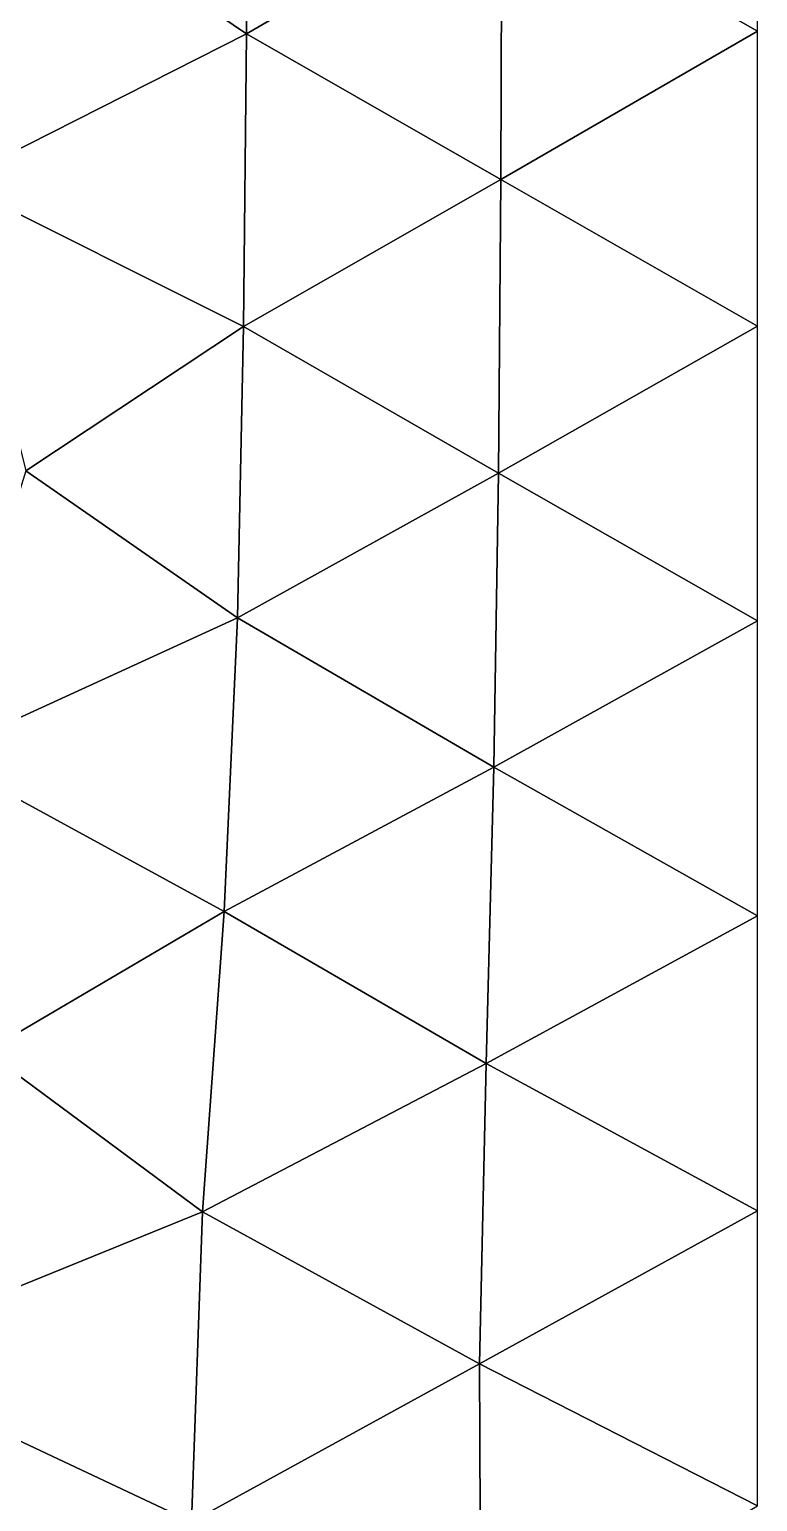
# Model space of a CAD drawing. Header units: metres. Extents: x 0 to 72, y -280 to 0.
# Drawn here: x 47.4 to 72.5, y -249.3 to -198.6 of the extents above; entities that cross this region are included whole.
import ezdxf

# ---------------------------------------------------------------- set-up
doc = ezdxf.new("R2010")
doc.units = ezdxf.units.M

msp = doc.modelspace()

# ---------------------------------------------------------------- linework, layer by layer
at = {"layer": 'layer', "color": 0}
for points in [[(54.8538, -198.718), (54.8988, -188.597), (47.4932, -193.739)], [(54.8538, -198.718), (63.6769, -193.593), (54.8988, -188.597)], [(72.5, -198.62), (72.5, -188.447), (63.6769, -193.593)], [(44.7684, -203.818), (47.4932, -193.739), (38.2832, -193.861)], [(44.7684, -203.818), (54.8538, -198.718), (47.4932, -193.739)], [(63.6408, -203.735), (63.6769, -193.593), (54.8538, -198.718)], [(63.6408, -203.735), (72.5, -198.62), (63.6769, -193.593)], [(54.7578, -208.807), (54.8538, -198.718), (44.7684, -203.818)], [(54.7578, -208.807), (63.6408, -203.735), (54.8538, -198.718)], [(72.5, -208.792), (72.5, -198.62), (63.6408, -203.735)], [(47.2374, -213.792), (54.7578, -208.807), (44.7684, -203.818)], [(63.5604, -213.865), (63.6408, -203.735), (54.7578, -208.807)], [(63.5604, -213.865), (72.5, -208.792), (63.6408, -203.735)], [(54.543, -218.856), (54.7578, -208.807), (47.2374, -213.792)], [(54.543, -218.856), (63.5604, -213.865), (54.7578, -208.807)], [(72.5, -218.965), (72.5, -208.792), (63.5604, -213.865)], [(44.1873, -223.589), (54.543, -218.856), (47.2374, -213.792)], [(63.3963, -224.011), (63.5604, -213.865), (54.543, -218.856)], [(63.3963, -224.011), (72.5, -218.965), (63.5604, -213.865)], [(54.0928, -228.989), (54.543, -218.856), (44.1873, -223.589)], [(54.0928, -228.989), (63.3963, -224.011), (54.543, -218.856)], [(72.5, -229.137), (72.5, -218.965), (63.3963, -224.011)], [(45.8581, -233.817), (54.0928, -228.989), (44.1873, -223.589)], [(63.1306, -234.233), (63.3963, -224.011), (54.0928, -228.989)], [(63.1306, -234.233), (72.5, -229.137), (63.3963, -224.011)], [(53.3369, -239.35), (54.0928, -228.989), (45.8581, -233.817)], [(53.3369, -239.35), (63.1306, -234.233), (54.0928, -228.989)], [(72.5, -239.31), (72.5, -229.137), (63.1306, -234.233)], [(40.9324, -244.383), (53.3369, -239.35), (45.8581, -233.817)], [(62.9014, -244.591), (63.1306, -234.233), (53.3369, -239.35)], [(62.9014, -244.591), (72.5, -239.31), (63.1306, -234.233)], [(52.9599, -250.038), (53.3369, -239.35), (40.9324, -244.383)], [(52.9599, -250.038), (62.9014, -244.591), (53.3369, -239.35)], [(72.5, -249.482), (72.5, -239.31), (62.9014, -244.591)], [(44.682, -255.017), (52.9599, -250.038), (40.9324, -244.383)], [(62.9441, -255.133), (62.9014, -244.591), (52.9599, -250.038)], [(62.9441, -255.133), (72.5, -249.482), (62.9014, -244.591)]]:
    msp.add_3dface(points, dxfattribs=at)

doc.saveas('drawing.dxf')
